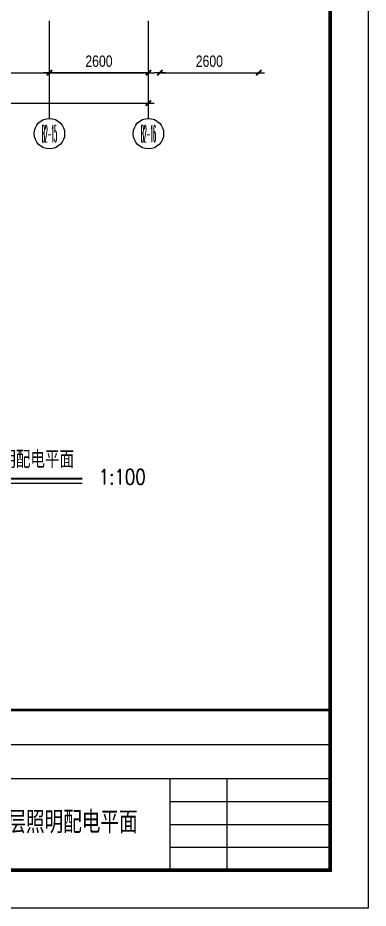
# Model space of a CAD drawing. Extents: x 45735 to 146968, y -75167 to -15767.
# Drawn here: x 120632 to 129835, y -75167 to -51799 of the extents above; entities that cross this region are included whole.
import ezdxf
from ezdxf.enums import TextEntityAlignment as Align

# ---------------------------------------------------------------- set-up
doc = ezdxf.new("R2010")
doc.units = 0
doc.header["$LTSCALE"] = 1000
doc.header["$MEASUREMENT"] = 0
doc.layers.get('0').update_dxf_attribs({"linetype": 'CONTINUOUS'})
doc.layers.get('DEFPOINTS').update_dxf_attribs({"linetype": 'CONTINUOUS'})
for name, color, linetype in [('AXIS', 7, 'CONTINUOUS'), ('AXIS_TEXT', 7, 'CONTINUOUS'), ('TK', 7, 'CONTINUOUS'), ('文字', 7, 'CONTINUOUS')]:
    doc.layers.add(name, color=color, linetype=linetype)
doc.styles.add('COMPLEX', font='COMPLEX')
doc.styles.add('DIM_FONT', font='wcad.shx', dxfattribs={"width": 0.8})
doc.styles.add('文字说明', font='SimSun.ttf')
doc.dimstyles.new('AXIS', dxfattribs={"dimtxt": 300, "dimasz": 1, "dimexe": 250, "dimexo": 300, "dimgap": 150, "dimtad": 1, "dimdec": 0, "dimzin": 0, "dimdsep": 46, "dimtxsty": 'DIM_FONT', "dimblk": '_DIMX', "dimcen": 0.09, "dimdle": 150, "dimse1": 1, "dimse2": 1, "dimclrt": 7, "dimadec": 0, "dimazin": 0, "dimtfac": 1, "dimtdec": 0, "dimtix": 1, "dimtmove": 2, "dimatfit": 3, "dimldrblk": '_DIMX', "dimfxl": 0, "dimtolj": 1, "dimtzin": 0, "dimarcsym": 0})

# ---------------------------------------------------------------- blocks, each defined once
blk = doc.blocks.new('_DIMX')
blk.add_line((-150, 0), (150, 0))
at = {"const_width": 50}
blk.add_lwpolyline([(-70, -70), (70, 70)], dxfattribs=at)
blk = doc.blocks.new('*D92')
at = {"color": 0, "linetype": 'ByBlock'}
blk.add_line((88964, -118473), (124062, -118473), dxfattribs=at)
at = {"layer": 'DEFPOINTS', "color": 0, "linetype": 'ByBlock'}
for p in [(88963, -116313), (124063, -116313), (124063, -118473)]:
    blk.add_point(p, dxfattribs=at)
at = {"color": 0, "linetype": 'ByBlock', "rotation": 180}
blk.add_blockref('_DIMX', (88963, -118473), dxfattribs=at)
at = {"color": 0, "linetype": 'ByBlock'}
blk.add_blockref('_DIMX', (124063, -118473), dxfattribs=at)
at = {"color": 7, "linetype": 'ByBlock', "insert": (106513, -118173), "char_height": 300, "attachment_point": 5, "style": 'DIM_FONT'}
blk.add_mtext('\\A1;35100', dxfattribs=at)
blk = doc.blocks.new('*D137')
at = {"color": 0, "linetype": 'ByBlock'}
blk.add_line((124364, -117673), (126962, -117673), dxfattribs=at)
at = {"layer": 'DEFPOINTS', "color": 0, "linetype": 'ByBlock'}
for p in [(124363, -116313), (126963, -116313), (126963, -117673)]:
    blk.add_point(p, dxfattribs=at)
at = {"color": 0, "linetype": 'ByBlock', "rotation": 180}
blk.add_blockref('_DIMX', (124363, -117673), dxfattribs=at)
at = {"color": 0, "linetype": 'ByBlock'}
blk.add_blockref('_DIMX', (126963, -117673), dxfattribs=at)
at = {"color": 7, "linetype": 'ByBlock', "insert": (125663, -117373), "char_height": 300, "attachment_point": 5, "style": 'DIM_FONT'}
blk.add_mtext('\\A1;2600', dxfattribs=at)
blk = doc.blocks.new('*D131')
at = {"color": 0, "linetype": 'ByBlock'}
blk.add_line((117764, -117673), (121462, -117673), dxfattribs=at)
at = {"layer": 'DEFPOINTS', "color": 0, "linetype": 'ByBlock'}
for p in [(117763, -116313), (121463, -116313), (121463, -117673)]:
    blk.add_point(p, dxfattribs=at)
at = {"color": 0, "linetype": 'ByBlock', "rotation": 180}
blk.add_blockref('_DIMX', (117763, -117673), dxfattribs=at)
at = {"color": 0, "linetype": 'ByBlock'}
blk.add_blockref('_DIMX', (121463, -117673), dxfattribs=at)
at = {"color": 7, "linetype": 'ByBlock', "insert": (119613, -117373), "char_height": 300, "attachment_point": 5, "style": 'DIM_FONT'}
blk.add_mtext('\\A1;3700', dxfattribs=at)
blk = doc.blocks.new('*D145')
at = {"color": 0, "linetype": 'ByBlock'}
blk.add_line((117764, -117673), (121462, -117673), dxfattribs=at)
at = {"layer": 'DEFPOINTS', "color": 0, "linetype": 'ByBlock'}
for p in [(117763, -116313), (121463, -116313), (121463, -117673)]:
    blk.add_point(p, dxfattribs=at)
at = {"color": 0, "linetype": 'ByBlock', "rotation": 180}
blk.add_blockref('_DIMX', (117763, -117673), dxfattribs=at)
at = {"color": 0, "linetype": 'ByBlock'}
blk.add_blockref('_DIMX', (121463, -117673), dxfattribs=at)
at = {"color": 7, "linetype": 'ByBlock', "insert": (119613, -117373), "char_height": 300, "attachment_point": 5, "style": 'DIM_FONT'}
blk.add_mtext('\\A1;3700', dxfattribs=at)
blk = doc.blocks.new('*D132')
at = {"color": 0, "linetype": 'ByBlock'}
blk.add_line((121464, -117673), (124062, -117673), dxfattribs=at)
at = {"layer": 'DEFPOINTS', "color": 0, "linetype": 'ByBlock'}
for p in [(121463, -116313), (124063, -116313), (124063, -117673)]:
    blk.add_point(p, dxfattribs=at)
at = {"color": 0, "linetype": 'ByBlock', "rotation": 180}
blk.add_blockref('_DIMX', (121463, -117673), dxfattribs=at)
at = {"color": 0, "linetype": 'ByBlock'}
blk.add_blockref('_DIMX', (124063, -117673), dxfattribs=at)
at = {"color": 7, "linetype": 'ByBlock', "insert": (122763, -117373), "char_height": 300, "attachment_point": 5, "style": 'DIM_FONT'}
blk.add_mtext('\\A1;2600', dxfattribs=at)
blk = doc.blocks.new('*D146')
at = {"color": 0, "linetype": 'ByBlock'}
blk.add_line((124062, -117673), (121464, -117673), dxfattribs=at)
at = {"layer": 'DEFPOINTS', "color": 0, "linetype": 'ByBlock'}
for p in [(121463, -116313), (124063, -116313), (121463, -117673)]:
    blk.add_point(p, dxfattribs=at)
at = {"color": 0, "linetype": 'ByBlock'}
for p, rotation in [((121463, -117673), 179.9999999999949), ((124063, -117673), 359.9999999999949)]:
    blk.add_blockref('_DIMX', p, dxfattribs=dict(at, rotation=rotation))
at = {"color": 7, "linetype": 'ByBlock', "insert": (122763, -117373), "char_height": 300, "attachment_point": 5, "style": 'DIM_FONT'}
blk.add_mtext('\\A1;2600', dxfattribs=at)
blk = doc.blocks.new('_AXISO')
blk.add_circle((0, 0), 0.5)
at = {"layer": 'AXIS_TEXT', "style": 'COMPLEX', "width": 1.041667}
blk.add_attdef('A', text='', height=0.56, dxfattribs=at).set_placement((-0.25, -0.28), (0.25, -0.28), align=Align.FIT)

msp = doc.modelspace()

# ---------------------------------------------------------------- linework, layer by layer
msp.add_line((117340.5, -64011), (122324.6, -64011))
at = {"const_width": 50}
msp.add_lwpolyline([(117340.5, -63895.7), (122324.6, -63895.7)], dxfattribs=at)
at = {"layer": 'AXIS'}
for p, q in [((121462.6, -54440.1), (121462.6, -51879.4)), ((124062.6, -54440.1), (124062.6, -51879.4))]:
    msp.add_line(p, q, dxfattribs=at)
at = {"layer": 'TK'}
for p, q in [((118434.7, -70867.5), (128834.7, -70867.5)), ((110834.7, -71767.5), (128834.7, -71767.5)), ((124634.7, -74167.5), (124634.7, -71767.5)), ((126134.7, -74167.5), (126134.7, -71767.5)), ((124634.7, -72367.5), (128834.7, -72367.5)), ((124634.7, -72967.5), (128834.7, -72967.5)), ((124634.7, -73567.5), (128834.7, -73567.5))]:
    msp.add_line(p, q, dxfattribs=at)
msp.add_lwpolyline([(45734.7, -75167.5), (45734.7, -15767.5), (129834.7, -15767.5), (129834.7, -75167.5)], close=True, dxfattribs=at)
at = {"layer": 'TK', "const_width": 100}
msp.add_lwpolyline([(48234.7, -74167.5), (128834.7, -74167.5), (128834.7, -16767.5), (48234.7, -16767.5)], close=True, dxfattribs=at)
at = {"layer": 'TK', "const_width": 70}
msp.add_lwpolyline([(110834.7, -74167.5), (110834.7, -69967.5), (128834.7, -69967.5)], dxfattribs=at)

# ---------------------------------------------------------------- block references
at = {"layer": 'AXIS'}
ref = msp.add_blockref('_AXISO', (121462.6, -54840.1), dxfattribs=dict(at, xscale=800, yscale=800, zscale=800))
ref.add_attrib('A', 'B2-15', dxfattribs={"layer": 'AXIS_TEXT', "height": 448, "style": 'COMPLEX', "width": 0.193299}).set_placement((121262.6, -55064.1), (121662.6, -55064.1), align=Align.FIT)
ref = msp.add_blockref('_AXISO', (124062.6, -54840.1), dxfattribs=dict(at, xscale=800, yscale=800, zscale=800))
ref.add_attrib('A', 'B2-16', dxfattribs={"layer": 'AXIS_TEXT', "height": 448, "style": 'COMPLEX', "width": 0.193299}).set_placement((123862.6, -55064.1), (124262.6, -55064.1), align=Align.FIT)

# ---------------------------------------------------------------- texts
at = {"style": '文字说明', "width": 0.7}
msp.add_text('八-十三层局部照明配电平面', height=400, dxfattribs=at).set_placement((117335.8, -63573.3))
at = {"style": 'COMPLEX', "width": 0.8}
msp.add_text('1:100', height=400, dxfattribs=at).set_placement((123374.6, -63845.8), align=Align.MIDDLE)
at = {"layer": '文字', "style": '文字说明', "width": 0.7}
msp.add_text('标准层照明配电平面', height=512, dxfattribs=at).set_placement((119379.8, -73144.1))

# ---------------------------------------------------------------- dimensions: what is measured, and where the dimension line sits
at = {"layer": 'AXIS'}
for p1, p2, distance, picture, middle in [((88962.6, -51879.4), (124062.6, -51879.4), -2160.7, '*D92', (106512.6, -53740.1)), ((124062.6, -51879.4), (121462.6, -51879.4), 1360.7, '*D146', (122762.6, -52940.1)), ((124362.6, -51879.4), (126962.6, -51879.4), -1360.7, '*D137', (125662.6, -52940.1))]:
    dim = msp.add_aligned_dim(p1=p1, p2=p2, distance=distance, dimstyle='AXIS', dxfattribs=at)
    dim.commit()
    dim.dimension.update_dxf_attribs({"geometry": picture, "text_midpoint": middle, "insert": (0, 64433.4)})
for base, p1, p2, picture, middle in [((121462.6, -53240.1), (117762.6, -51879.4), (121462.6, -51879.4), '*D131', (119612.6, -52940.1)), ((121462.6, -53240.1), (117762.6, -51879.4), (121462.6, -51879.4), '*D145', (119612.6, -52940.1)), ((124062.6, -53240.1), (121462.6, -51879.4), (124062.6, -51879.4), '*D132', (122762.6, -52940.1))]:
    dim = msp.add_linear_dim(base=base, p1=p1, p2=p2, dimstyle='AXIS', override={"dimse1": 1}, dxfattribs=at)
    dim.commit()
    dim.dimension.update_dxf_attribs({"geometry": picture, "text_midpoint": middle, "insert": (0, 64433.4)})

doc.saveas('drawing.dxf')
